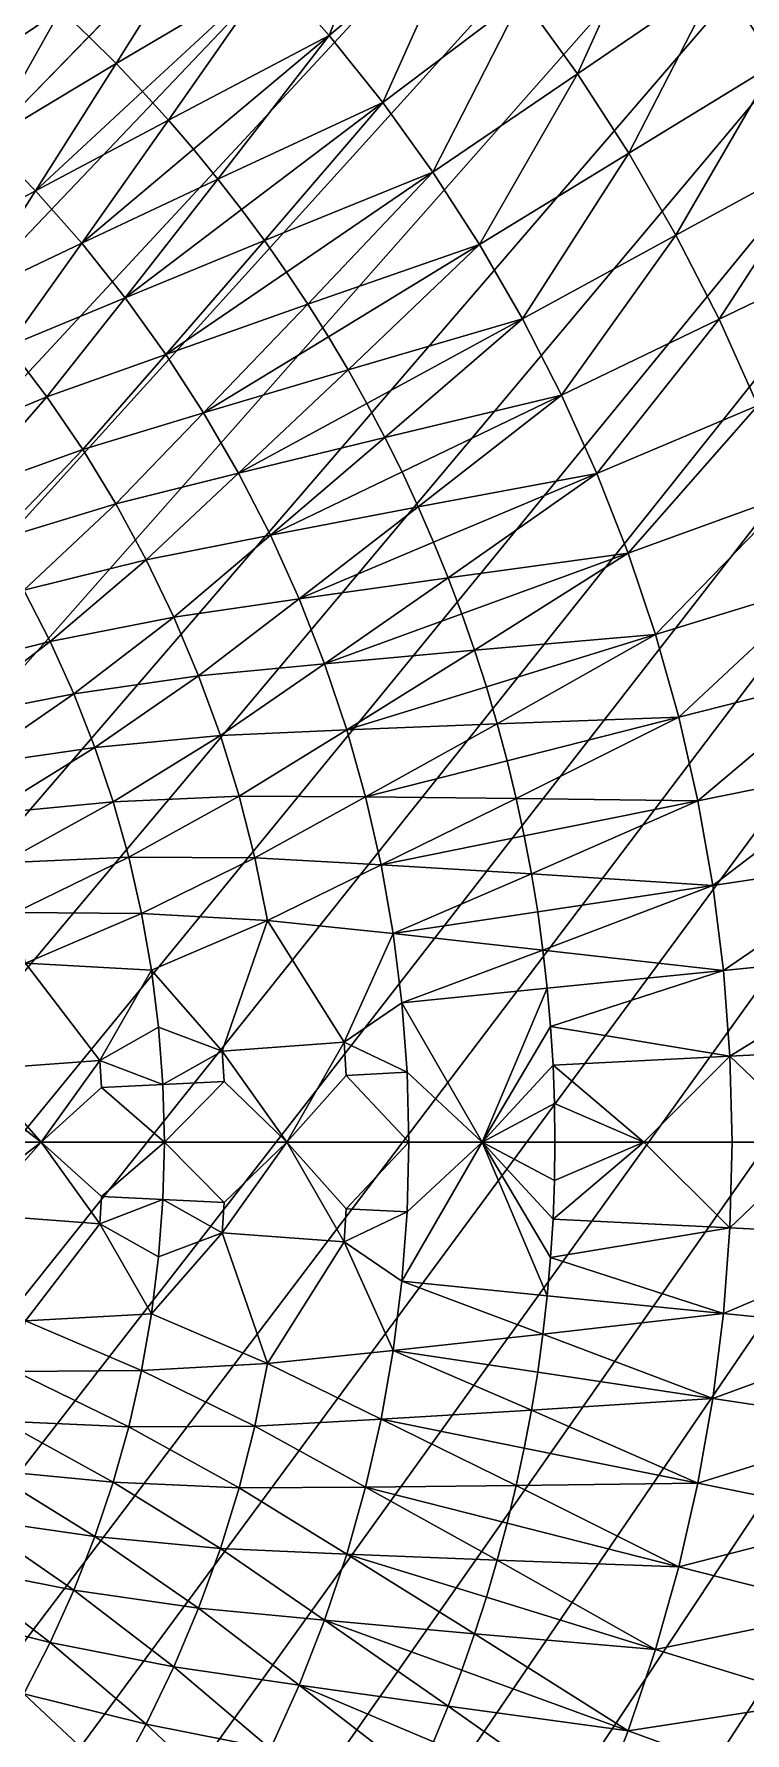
# Model space of a CAD drawing. Header units: millimetres. Extents: x -260 to 430, y -260 to 260.
# Drawn here: x 29.82 to 50.54, y -17.22 to 32.29 of the extents above; entities that cross this region are included whole.
import ezdxf

# ---------------------------------------------------------------- set-up
doc = ezdxf.new("R2010")
doc.units = ezdxf.units.MM
doc.header["$MEASUREMENT"] = 0
doc.layers.add('MESH_3D', color=2, linetype='CONTINUOUS')

msp = doc.modelspace()

# ---------------------------------------------------------------- linework, layer by layer
at = {"layer": 'MESH_3D'}
for points in [[(181.542, 186.125, 2950), (-259.919, 6.482, 2950), (-260, 0, 2950)], [(181.542, 186.125, 2950), (-260, 0, 2950), (-259.919, -6.482, 2950)], [(181.542, 186.125, 2950), (-259.677, 12.96, 2950), (-259.919, 6.482, 2950)], [(181.542, 186.125, 2950), (-259.919, -6.482, 2950), (-259.677, -12.96, 2950)], [(181.542, 186.125, 2950), (-259.273, 19.43, 2950), (-259.677, 12.96, 2950)], [(181.542, 186.125, 2950), (-259.677, -12.96, 2950), (-259.273, -19.43, 2950)], [(181.542, 186.125, 2950), (-258.708, 25.888, 2950), (-259.273, 19.43, 2950)], [(181.542, 186.125, 2950), (-259.273, -19.43, 2950), (-258.708, -25.888, 2950)], [(181.542, 186.125, 2950), (-257.982, 32.329, 2950), (-258.708, 25.888, 2950)], [(181.542, 186.125, 2950), (-258.708, -25.888, 2950), (-257.982, -32.329, 2950)], [(181.542, 186.125, 2950), (-257.982, -32.329, 2950), (-257.096, -38.751, 2950)], [(181.542, 186.125, 2950), (-257.096, -38.751, 2950), (-256.05, -45.149, 2950)], [(181.542, 186.125, 2950), (-256.05, -45.149, 2950), (-254.845, -51.518, 2950)], [(181.542, 186.125, 2950), (-254.845, -51.518, 2950), (-253.481, -57.855, 2950)], [(181.542, 186.125, 2950), (-253.481, -57.855, 2950), (-251.96, -64.157, 2950)], [(181.542, 186.125, 2950), (-251.96, -64.157, 2950), (-250.282, -70.419, 2950)], [(181.542, 186.125, 2950), (-250.282, -70.419, 2950), (-248.449, -76.636, 2950)], [(181.542, 186.125, 2950), (-248.449, -76.636, 2950), (-246.461, -82.807, 2950)], [(181.542, 186.125, 2950), (-246.461, -82.807, 2950), (-244.32, -88.925, 2950)], [(181.542, 186.125, 2950), (-244.32, -88.925, 2950), (-242.027, -94.989, 2950)], [(181.542, 186.125, 2950), (-242.027, -94.989, 2950), (-239.584, -100.993, 2950)], [(181.542, 186.125, 2950), (-239.584, -100.993, 2950), (-236.992, -106.935, 2950)], [(181.542, 186.125, 2950), (-236.992, -106.935, 2950), (-234.252, -112.81, 2950)], [(181.542, 186.125, 2950), (-234.252, -112.81, 2950), (-231.367, -118.615, 2950)], [(181.542, 186.125, 2950), (-231.367, -118.615, 2950), (-228.338, -124.346, 2950)], [(181.542, 186.125, 2950), (-228.338, -124.346, 2950), (-225.167, -130, 2950)], [(181.542, 186.125, 2950), (-225.167, -130, 2950), (-221.856, -135.573, 2950)], [(181.542, 186.125, 2950), (-221.856, -135.573, 2950), (-218.407, -141.062, 2950)], [(181.542, 186.125, 2950), (-218.407, -141.062, 2950), (-214.822, -146.463, 2950)], [(181.542, 186.125, 2950), (-214.822, -146.463, 2950), (-211.104, -151.773, 2950)], [(181.542, 186.125, 2950), (-211.104, -151.773, 2950), (-207.254, -156.989, 2950)], [(181.542, 186.125, 2950), (-207.254, -156.989, 2950), (-203.276, -162.107, 2950)], [(181.542, 186.125, 2950), (-203.276, -162.107, 2950), (-199.172, -167.125, 2950)], [(181.542, 186.125, 2950), (-199.172, -167.125, 2950), (-194.943, -172.038, 2950)], [(181.542, 186.125, 2950), (-194.943, -172.038, 2950), (-190.593, -176.845, 2950)], [(181.542, 186.125, 2950), (-190.593, -176.845, 2950), (-186.125, -181.542, 2950)], [(181.542, 186.125, 2950), (-186.125, -181.542, 2950), (-181.542, -186.125, 2950)], [(181.542, 186.125, 2950), (-181.542, -186.125, 2950), (-176.845, -190.593, 2950)], [(181.542, 186.125, 2950), (-176.845, -190.593, 2950), (-172.038, -194.943, 2950)], [(181.542, 186.125, 2950), (-172.038, -194.943, 2950), (-167.125, -199.172, 2950)], [(181.542, 186.125, 2950), (-167.125, -199.172, 2950), (-162.107, -203.276, 2950)], [(181.542, 186.125, 2950), (-162.107, -203.276, 2950), (-156.989, -207.254, 2950)], [(181.542, 186.125, 2950), (-156.989, -207.254, 2950), (-151.773, -211.104, 2950)], [(181.542, 186.125, 2950), (-151.773, -211.104, 2950), (-146.463, -214.822, 2950)], [(181.542, 186.125, 2950), (-146.463, -214.822, 2950), (-141.062, -218.407, 2950)], [(181.542, 186.125, 2950), (-141.062, -218.407, 2950), (-135.573, -221.856, 2950)], [(181.542, 186.125, 2950), (-135.573, -221.856, 2950), (-130, -225.167, 2950)], [(181.542, 186.125, 2950), (-130, -225.167, 2950), (-124.346, -228.338, 2950)], [(181.542, 186.125, 2950), (-124.346, -228.338, 2950), (-118.615, -231.367, 2950)], [(181.542, 186.125, 2950), (-118.615, -231.367, 2950), (-112.81, -234.252, 2950)], [(181.542, 186.125, 2950), (-112.81, -234.252, 2950), (-106.935, -236.992, 2950)], [(181.542, 186.125, 2950), (-106.935, -236.992, 2950), (-100.993, -239.584, 2950)], [(181.542, 186.125, 2950), (-100.993, -239.584, 2950), (-94.989, -242.027, 2950)], [(181.542, 186.125, 2950), (-94.989, -242.027, 2950), (-88.925, -244.32, 2950)], [(181.542, 186.125, 2950), (-88.925, -244.32, 2950), (-82.807, -246.461, 2950)], [(181.542, 186.125, 2950), (-82.807, -246.461, 2950), (-76.636, -248.449, 2950)], [(181.542, 186.125, 2950), (-76.636, -248.449, 2950), (-70.419, -250.282, 2950)], [(181.542, 186.125, 2950), (-70.419, -250.282, 2950), (-64.157, -251.96, 2950)], [(181.542, 186.125, 2950), (-64.157, -251.96, 2950), (-57.855, -253.481, 2950)], [(181.542, 186.125, 2950), (-57.855, -253.481, 2950), (-51.518, -254.845, 2950)], [(181.542, 186.125, 2950), (-51.518, -254.845, 2950), (-45.149, -256.05, 2950)], [(181.542, 186.125, 2950), (-45.149, -256.05, 2950), (-38.751, -257.096, 2950)], [(181.542, 186.125, 2950), (-38.751, -257.096, 2950), (-32.329, -257.982, 2950)], [(181.542, 186.125, 2950), (-32.329, -257.982, 2950), (-25.888, -258.708, 2950)], [(181.542, 186.125, 2950), (-25.888, -258.708, 2950), (-19.43, -259.273, 2950)], [(181.542, 186.125, 2950), (-19.43, -259.273, 2950), (-12.96, -259.677, 2950)], [(181.542, 186.125, 2950), (-12.96, -259.677, 2950), (-6.482, -259.919, 2950)], [(181.542, 186.125, 2950), (-6.482, -259.919, 2950), (0, -260, 2950)], [(181.542, 186.125, 2950), (0, -260, 2950), (6.482, -259.919, 2950)], [(181.542, 186.125, 2950), (6.482, -259.919, 2950), (12.96, -259.677, 2950)], [(181.542, 186.125, 2950), (12.96, -259.677, 2950), (19.43, -259.273, 2950)], [(181.542, 186.125, 2950), (19.43, -259.273, 2950), (25.888, -258.708, 2950)], [(181.542, 186.125, 2950), (25.888, -258.708, 2950), (32.329, -257.982, 2950)], [(181.542, 186.125, 2950), (32.329, -257.982, 2950), (45.149, -256.05, 2950)], [(181.542, 186.125, 2950), (45.149, -256.05, 2950), (64.157, -251.96, 2950)], [(40.505, 37.583, -38.639), (38.425, 32.242, -40.339), (36.77, 34.117, -40.339)], [(40.505, 37.583, -38.639), (42.328, 35.517, -38.639), (38.425, 32.242, -40.339)], [(48.044, 36.392, -36.717), (45.654, 31.126, -38.639), (44.046, 33.363, -38.639)], [(48.044, 36.392, -36.717), (49.798, 33.952, -36.717), (45.654, 31.126, -38.639)], [(53.659, 36.584, -34.667), (51.429, 31.427, -36.717), (49.798, 33.952, -36.717)], [(35.023, 35.908, -40.339), (31.421, 32.214, -41.833), (30.608, 32.987, -41.833)], [(35.023, 35.908, -40.339), (32.214, 31.421, -41.833), (31.421, 32.214, -41.833)], [(35.023, 35.908, -40.339), (36.77, 34.117, -40.339), (32.214, 31.421, -41.833)], [(42.328, 35.517, -38.639), (39.984, 30.287, -40.339), (38.425, 32.242, -40.339)], [(42.328, 35.517, -38.639), (44.046, 33.363, -38.639), (39.984, 30.287, -40.339)], [(26.959, 30.548, -42.91), (29.776, 33.74, -41.833), (30.608, 32.987, -41.833)], [(36.77, 34.117, -40.339), (32.987, 30.608, -41.833), (32.214, 31.421, -41.833)], [(36.77, 34.117, -40.339), (33.74, 29.776, -41.833), (32.987, 30.608, -41.833)], [(36.77, 34.117, -40.339), (38.425, 32.242, -40.339), (33.74, 29.776, -41.833)], [(49.798, 33.952, -36.717), (47.149, 28.812, -38.639), (45.654, 31.126, -38.639)], [(49.798, 33.952, -36.717), (51.429, 31.427, -36.717), (47.149, 28.812, -38.639)], [(44.046, 33.363, -38.639), (41.444, 28.256, -40.339), (39.984, 30.287, -40.339)], [(44.046, 33.363, -38.639), (45.654, 31.126, -38.639), (41.444, 28.256, -40.339)], [(26.959, 30.548, -42.91), (30.608, 32.987, -41.833), (28.448, 29.166, -42.91)], [(28.448, 29.166, -42.91), (30.608, 32.987, -41.833), (31.421, 32.214, -41.833)], [(28.448, 29.166, -42.91), (31.421, 32.214, -41.833), (32.214, 31.421, -41.833)], [(38.425, 32.242, -40.339), (34.472, 28.925, -41.833), (33.74, 29.776, -41.833)], [(38.425, 32.242, -40.339), (35.182, 28.057, -41.833), (34.472, 28.925, -41.833)], [(38.425, 32.242, -40.339), (39.984, 30.287, -40.339), (35.182, 28.057, -41.833)], [(28.448, 29.166, -42.91), (32.214, 31.421, -41.833), (29.867, 27.712, -42.91)], [(29.867, 27.712, -42.91), (32.214, 31.421, -41.833), (32.987, 30.608, -41.833)], [(51.429, 31.427, -36.717), (48.526, 26.426, -38.639), (47.149, 28.812, -38.639)], [(51.429, 31.427, -36.717), (52.931, 28.825, -36.717), (48.526, 26.426, -38.639)], [(45.654, 31.126, -38.639), (42.801, 26.155, -40.339), (41.444, 28.256, -40.339)], [(45.654, 31.126, -38.639), (47.149, 28.812, -38.639), (42.801, 26.155, -40.339)], [(29.867, 27.712, -42.91), (32.987, 30.608, -41.833), (33.74, 29.776, -41.833)], [(39.984, 30.287, -40.339), (35.871, 27.171, -41.833), (35.182, 28.057, -41.833)], [(39.984, 30.287, -40.339), (36.537, 26.268, -41.833), (35.871, 27.171, -41.833)], [(39.984, 30.287, -40.339), (41.444, 28.256, -40.339), (36.537, 26.268, -41.833)], [(29.867, 27.712, -42.91), (33.74, 29.776, -41.833), (31.211, 26.189, -42.91)], [(31.211, 26.189, -42.91), (33.74, 29.776, -41.833), (34.472, 28.925, -41.833)], [(26.623, 25.967, -43.709), (28.448, 29.166, -42.91), (29.867, 27.712, -42.91)], [(31.211, 26.189, -42.91), (34.472, 28.925, -41.833), (35.182, 28.057, -41.833)], [(47.149, 28.812, -38.639), (44.051, 23.989, -40.339), (42.801, 26.155, -40.339)], [(47.149, 28.812, -38.639), (48.526, 26.426, -38.639), (44.051, 23.989, -40.339)], [(52.931, 28.825, -36.717), (49.783, 23.974, -38.639), (48.526, 26.426, -38.639)], [(52.931, 28.825, -36.717), (54.302, 26.151, -36.717), (49.783, 23.974, -38.639)], [(41.444, 28.256, -40.339), (37.181, 25.349, -41.833), (36.537, 26.268, -41.833)], [(41.444, 28.256, -40.339), (37.801, 24.415, -41.833), (37.181, 25.349, -41.833)], [(41.444, 28.256, -40.339), (42.801, 26.155, -40.339), (37.801, 24.415, -41.833)], [(31.211, 26.189, -42.91), (35.182, 28.057, -41.833), (32.477, 24.601, -42.91)], [(32.477, 24.601, -42.91), (35.182, 28.057, -41.833), (35.871, 27.171, -41.833)], [(26.623, 25.967, -43.709), (29.867, 27.712, -42.91), (27.884, 24.608, -43.709)], [(27.884, 24.608, -43.709), (29.867, 27.712, -42.91), (31.211, 26.189, -42.91)], [(32.477, 24.601, -42.91), (35.871, 27.171, -41.833), (36.537, 26.268, -41.833)], [(32.477, 24.601, -42.91), (36.537, 26.268, -41.833), (33.663, 22.951, -42.91)], [(33.663, 22.951, -42.91), (36.537, 26.268, -41.833), (37.181, 25.349, -41.833)], [(48.526, 26.426, -38.639), (45.192, 21.764, -40.339), (44.051, 23.989, -40.339)], [(48.526, 26.426, -38.639), (49.783, 23.974, -38.639), (45.192, 21.764, -40.339)], [(27.884, 24.608, -43.709), (31.211, 26.189, -42.91), (29.076, 23.188, -43.709)], [(29.076, 23.188, -43.709), (31.211, 26.189, -42.91), (32.477, 24.601, -42.91)], [(42.801, 26.155, -40.339), (38.398, 23.465, -41.833), (37.801, 24.415, -41.833)], [(42.801, 26.155, -40.339), (38.971, 22.5, -41.833), (38.398, 23.465, -41.833)], [(42.801, 26.155, -40.339), (44.051, 23.989, -40.339), (38.971, 22.5, -41.833)], [(54.302, 26.151, -36.717), (50.916, 21.463, -38.639), (49.783, 23.974, -38.639)], [(33.663, 22.951, -42.91), (37.181, 25.349, -41.833), (37.801, 24.415, -41.833)], [(29.076, 23.188, -43.709), (32.477, 24.601, -42.91), (30.196, 21.709, -43.709)], [(30.196, 21.709, -43.709), (32.477, 24.601, -42.91), (33.663, 22.951, -42.91)], [(33.663, 22.951, -42.91), (37.801, 24.415, -41.833), (34.765, 21.245, -42.91)], [(34.765, 21.245, -42.91), (37.801, 24.415, -41.833), (38.398, 23.465, -41.833)], [(44.051, 23.989, -40.339), (39.52, 21.521, -41.833), (38.971, 22.5, -41.833)], [(44.051, 23.989, -40.339), (40.044, 20.529, -41.833), (39.52, 21.521, -41.833)], [(44.051, 23.989, -40.339), (45.192, 21.764, -40.339), (40.044, 20.529, -41.833)], [(49.783, 23.974, -38.639), (46.221, 19.484, -40.339), (45.192, 21.764, -40.339)], [(49.783, 23.974, -38.639), (50.916, 21.463, -38.639), (46.221, 19.484, -40.339)], [(34.765, 21.245, -42.91), (38.398, 23.465, -41.833), (38.971, 22.5, -41.833)], [(29.076, 23.188, -43.709), (30.196, 21.709, -43.709), (26.799, 20.3, -44.426)], [(30.196, 21.709, -43.709), (33.663, 22.951, -42.91), (31.241, 20.177, -43.709)], [(31.241, 20.177, -43.709), (33.663, 22.951, -42.91), (34.765, 21.245, -42.91)], [(34.765, 21.245, -42.91), (38.971, 22.5, -41.833), (35.781, 19.485, -42.91)], [(35.781, 19.485, -42.91), (38.971, 22.5, -41.833), (39.52, 21.521, -41.833)], [(30.196, 21.709, -43.709), (27.778, 18.939, -44.426), (26.799, 20.3, -44.426)], [(30.196, 21.709, -43.709), (31.241, 20.177, -43.709), (27.778, 18.939, -44.426)], [(35.781, 19.485, -42.91), (39.52, 21.521, -41.833), (40.044, 20.529, -41.833)], [(45.192, 21.764, -40.339), (40.544, 19.525, -41.833), (40.044, 20.529, -41.833)], [(45.192, 21.764, -40.339), (41.018, 18.508, -41.833), (40.544, 19.525, -41.833)], [(45.192, 21.764, -40.339), (46.221, 19.484, -40.339), (41.018, 18.508, -41.833)], [(50.916, 21.463, -38.639), (47.135, 17.156, -40.339), (46.221, 19.484, -40.339)], [(50.916, 21.463, -38.639), (51.923, 18.898, -38.639), (47.135, 17.156, -40.339)], [(31.241, 20.177, -43.709), (34.765, 21.245, -42.91), (32.207, 18.595, -43.709)], [(32.207, 18.595, -43.709), (34.765, 21.245, -42.91), (35.781, 19.485, -42.91)], [(35.781, 19.485, -42.91), (40.044, 20.529, -41.833), (36.708, 17.678, -42.91)], [(36.708, 17.678, -42.91), (40.044, 20.529, -41.833), (40.544, 19.525, -41.833)], [(31.241, 20.177, -43.709), (28.687, 17.53, -44.426), (27.778, 18.939, -44.426)], [(31.241, 20.177, -43.709), (32.207, 18.595, -43.709), (28.687, 17.53, -44.426)], [(32.207, 18.595, -43.709), (35.781, 19.485, -42.91), (33.094, 16.966, -43.709)], [(33.094, 16.966, -43.709), (35.781, 19.485, -42.91), (36.708, 17.678, -42.91)], [(36.708, 17.678, -42.91), (40.544, 19.525, -41.833), (41.018, 18.508, -41.833)], [(46.221, 19.484, -40.339), (41.466, 17.48, -41.833), (41.018, 18.508, -41.833)], [(46.221, 19.484, -40.339), (41.889, 16.44, -41.833), (41.466, 17.48, -41.833)], [(46.221, 19.484, -40.339), (47.135, 17.156, -40.339), (41.889, 16.44, -41.833)], [(51.923, 18.898, -38.639), (47.931, 14.785, -40.339), (47.135, 17.156, -40.339)], [(51.923, 18.898, -38.639), (52.8, 16.287, -38.639), (47.931, 14.785, -40.339)], [(32.207, 18.595, -43.709), (29.526, 16.079, -44.426), (28.687, 17.53, -44.426)], [(32.207, 18.595, -43.709), (33.094, 16.966, -43.709), (29.526, 16.079, -44.426)], [(36.708, 17.678, -42.91), (41.018, 18.508, -41.833), (37.543, 15.826, -42.91)], [(37.543, 15.826, -42.91), (41.018, 18.508, -41.833), (41.466, 17.48, -41.833)], [(33.094, 16.966, -43.709), (36.708, 17.678, -42.91), (33.899, 15.296, -43.709)], [(33.899, 15.296, -43.709), (36.708, 17.678, -42.91), (37.543, 15.826, -42.91)], [(37.543, 15.826, -42.91), (41.466, 17.48, -41.833), (41.889, 16.44, -41.833)], [(33.094, 16.966, -43.709), (30.29, 14.587, -44.426), (29.526, 16.079, -44.426)], [(33.094, 16.966, -43.709), (33.899, 15.296, -43.709), (30.29, 14.587, -44.426)], [(47.135, 17.156, -40.339), (42.286, 15.391, -41.833), (41.889, 16.44, -41.833)], [(47.135, 17.156, -40.339), (42.657, 14.332, -41.833), (42.286, 15.391, -41.833)], [(47.135, 17.156, -40.339), (47.931, 14.785, -40.339), (42.657, 14.332, -41.833)], [(37.543, 15.826, -42.91), (41.889, 16.44, -41.833), (38.286, 13.935, -42.91)], [(38.286, 13.935, -42.91), (41.889, 16.44, -41.833), (42.286, 15.391, -41.833)], [(26.727, 13.702, -45.064), (29.526, 16.079, -44.426), (30.29, 14.587, -44.426)], [(52.8, 16.287, -38.639), (48.609, 12.377, -40.339), (47.931, 14.785, -40.339)], [(52.8, 16.287, -38.639), (53.547, 13.635, -38.639), (48.609, 12.377, -40.339)], [(33.899, 15.296, -43.709), (37.543, 15.826, -42.91), (34.619, 13.587, -43.709)], [(34.619, 13.587, -43.709), (37.543, 15.826, -42.91), (38.286, 13.935, -42.91)], [(38.286, 13.935, -42.91), (42.286, 15.391, -41.833), (42.657, 14.332, -41.833)], [(33.899, 15.296, -43.709), (30.98, 13.059, -44.426), (30.29, 14.587, -44.426)], [(33.899, 15.296, -43.709), (34.619, 13.587, -43.709), (30.98, 13.059, -44.426)], [(26.727, 13.702, -45.064), (30.29, 14.587, -44.426), (27.377, 12.353, -45.064)], [(27.377, 12.353, -45.064), (30.29, 14.587, -44.426), (30.98, 13.059, -44.426)], [(47.931, 14.785, -40.339), (43.001, 13.264, -41.833), (42.657, 14.332, -41.833)], [(47.931, 14.785, -40.339), (43.318, 12.188, -41.833), (43.001, 13.264, -41.833)], [(47.931, 14.785, -40.339), (48.609, 12.377, -40.339), (43.318, 12.188, -41.833)], [(34.619, 13.587, -43.709), (38.286, 13.935, -42.91), (35.253, 11.844, -43.709)], [(35.253, 11.844, -43.709), (38.286, 13.935, -42.91), (38.933, 12.009, -42.91)], [(38.286, 13.935, -42.91), (42.657, 14.332, -41.833), (38.933, 12.009, -42.91)], [(38.933, 12.009, -42.91), (42.657, 14.332, -41.833), (43.001, 13.264, -41.833)], [(34.619, 13.587, -43.709), (31.592, 11.499, -44.426), (30.98, 13.059, -44.426)], [(34.619, 13.587, -43.709), (35.253, 11.844, -43.709), (31.592, 11.499, -44.426)], [(53.547, 13.635, -38.639), (49.165, 9.939, -40.339), (48.609, 12.377, -40.339)], [(53.547, 13.635, -38.639), (54.16, 10.949, -38.639), (49.165, 9.939, -40.339)], [(27.377, 12.353, -45.064), (30.98, 13.059, -44.426), (27.958, 10.973, -45.064)], [(27.958, 10.973, -45.064), (30.98, 13.059, -44.426), (31.592, 11.499, -44.426)], [(38.933, 12.009, -42.91), (43.001, 13.264, -41.833), (43.318, 12.188, -41.833)], [(48.609, 12.377, -40.339), (43.608, 11.104, -41.833), (43.318, 12.188, -41.833)], [(48.609, 12.377, -40.339), (43.872, 10.013, -41.833), (43.608, 11.104, -41.833)], [(48.609, 12.377, -40.339), (49.165, 9.939, -40.339), (43.872, 10.013, -41.833)], [(35.253, 11.844, -43.709), (38.933, 12.009, -42.91), (35.8, 10.073, -43.709)], [(35.8, 10.073, -43.709), (38.933, 12.009, -42.91), (39.483, 10.054, -42.91)], [(38.933, 12.009, -42.91), (43.318, 12.188, -41.833), (39.483, 10.054, -42.91)], [(39.483, 10.054, -42.91), (43.318, 12.188, -41.833), (43.608, 11.104, -41.833)], [(27.958, 10.973, -45.064), (31.592, 11.499, -44.426), (28.47, 9.566, -45.064)], [(28.47, 9.566, -45.064), (31.592, 11.499, -44.426), (32.126, 9.91, -44.426)], [(35.253, 11.844, -43.709), (32.126, 9.91, -44.426), (31.592, 11.499, -44.426)], [(35.253, 11.844, -43.709), (35.8, 10.073, -43.709), (32.126, 9.91, -44.426)], [(39.483, 10.054, -42.91), (43.608, 11.104, -41.833), (43.872, 10.013, -41.833)], [(54.16, 10.949, -38.639), (49.6, 7.476, -40.339), (49.165, 9.939, -40.339)], [(54.16, 10.949, -38.639), (54.638, 8.235, -38.639), (49.6, 7.476, -40.339)], [(28.47, 9.566, -45.064), (32.126, 9.91, -44.426), (28.912, 8.135, -45.064)], [(28.912, 8.135, -45.064), (32.126, 9.91, -44.426), (32.58, 8.296, -44.426)], [(35.8, 10.073, -43.709), (32.58, 8.296, -44.426), (32.126, 9.91, -44.426)], [(35.8, 10.073, -43.709), (36.258, 8.276, -43.709), (32.58, 8.296, -44.426)], [(35.8, 10.073, -43.709), (39.483, 10.054, -42.91), (36.258, 8.276, -43.709)], [(36.258, 8.276, -43.709), (39.483, 10.054, -42.91), (39.935, 8.073, -42.91)], [(39.483, 10.054, -42.91), (43.872, 10.013, -41.833), (39.935, 8.073, -42.91)], [(39.935, 8.073, -42.91), (43.872, 10.013, -41.833), (44.108, 8.917, -41.833)], [(49.165, 9.939, -40.339), (44.108, 8.917, -41.833), (43.872, 10.013, -41.833)], [(49.165, 9.939, -40.339), (44.316, 7.814, -41.833), (44.108, 8.917, -41.833)], [(49.165, 9.939, -40.339), (49.6, 7.476, -40.339), (44.316, 7.814, -41.833)], [(39.935, 8.073, -42.91), (44.108, 8.917, -41.833), (44.316, 7.814, -41.833)], [(28.912, 8.135, -45.064), (32.58, 8.296, -44.426), (29.281, 6.683, -45.064)], [(29.281, 6.683, -45.064), (32.58, 8.296, -44.426), (32.953, 6.662, -44.426)], [(36.258, 8.276, -43.709), (32.953, 6.662, -44.426), (32.58, 8.296, -44.426)], [(36.258, 8.276, -43.709), (36.625, 6.458, -43.709), (32.953, 6.662, -44.426)], [(36.258, 8.276, -43.709), (39.935, 8.073, -42.91), (36.625, 6.458, -43.709)], [(36.625, 6.458, -43.709), (39.935, 8.073, -42.91), (40.288, 6.072, -42.91)], [(39.935, 8.073, -42.91), (44.316, 7.814, -41.833), (40.288, 6.072, -42.91)], [(54.638, 8.235, -38.639), (49.911, 4.994, -40.339), (49.6, 7.476, -40.339)], [(54.638, 8.235, -38.639), (54.981, 5.502, -38.639), (49.911, 4.994, -40.339)], [(40.288, 6.072, -42.91), (44.316, 7.814, -41.833), (44.497, 6.707, -41.833)], [(49.6, 7.476, -40.339), (44.497, 6.707, -41.833), (44.316, 7.814, -41.833)], [(49.6, 7.476, -40.339), (44.651, 5.595, -41.833), (44.497, 6.707, -41.833)], [(49.6, 7.476, -40.339), (49.911, 4.994, -40.339), (44.651, 5.595, -41.833)], [(29.281, 6.683, -45.064), (32.953, 6.662, -44.426), (29.578, 5.215, -45.064)], [(29.578, 5.215, -45.064), (32.953, 6.662, -44.426), (33.244, 5.011, -44.426)], [(36.625, 6.458, -43.709), (33.244, 5.011, -44.426), (32.953, 6.662, -44.426)], [(36.625, 6.458, -43.709), (35.308, 2.646, -44.078), (33.244, 5.011, -44.426)], [(36.625, 6.458, -43.709), (38.86, 2.912, -43.32), (35.308, 2.646, -44.078)], [(36.625, 6.458, -43.709), (40.288, 6.072, -42.91), (38.86, 2.912, -43.32)], [(40.288, 6.072, -42.91), (44.497, 6.707, -41.833), (44.651, 5.595, -41.833)], [(38.86, 2.912, -43.32), (40.288, 6.072, -42.91), (40.54, 4.057, -42.91)], [(40.288, 6.072, -42.91), (44.651, 5.595, -41.833), (40.54, 4.057, -42.91)], [(40.54, 4.057, -42.91), (44.651, 5.595, -41.833), (44.776, 4.481, -41.833)], [(49.911, 4.994, -40.339), (44.776, 4.481, -41.833), (44.651, 5.595, -41.833)], [(54.981, 5.502, -38.639), (50.097, 2.5, -40.339), (49.911, 4.994, -40.339)], [(54.981, 5.502, -38.639), (55.187, 2.754, -38.639), (50.097, 2.5, -40.339)], [(29.578, 5.215, -45.064), (31.74, 2.379, -44.755), (28.158, 2.11, -45.353)], [(29.578, 5.215, -45.064), (33.244, 5.011, -44.426), (31.74, 2.379, -44.755)], [(31.74, 2.379, -44.755), (33.244, 5.011, -44.426), (33.453, 3.347, -44.426)], [(35.308, 2.646, -44.078), (33.453, 3.347, -44.426), (33.244, 5.011, -44.426)], [(49.911, 4.994, -40.339), (44.874, 3.363, -41.833), (44.776, 4.481, -41.833)], [(49.911, 4.994, -40.339), (50.097, 2.5, -40.339), (44.874, 3.363, -41.833)], [(40.54, 4.057, -42.91), (44.776, 4.481, -41.833), (42.875, 0, -42.387)], [(44.776, 4.481, -41.833), (44.874, 3.363, -41.833), (42.875, 0, -42.387)], [(38.86, 2.912, -43.32), (40.54, 4.057, -42.91), (40.692, 2.031, -42.91)], [(40.54, 4.057, -42.91), (42.875, 0, -42.387), (40.692, 2.031, -42.91)], [(31.74, 2.379, -44.755), (33.453, 3.347, -44.426), (33.578, 1.676, -44.426)], [(35.308, 2.646, -44.078), (33.578, 1.676, -44.426), (33.453, 3.347, -44.426)], [(44.874, 3.363, -41.833), (44.944, 2.243, -41.833), (42.875, 0, -42.387)], [(50.097, 2.5, -40.339), (44.944, 2.243, -41.833), (44.874, 3.363, -41.833)], [(35.308, 2.646, -44.078), (35.363, 1.765, -44.078), (33.578, 1.676, -44.426)], [(38.86, 2.912, -43.32), (37.19, 0, -43.709), (35.308, 2.646, -44.078)], [(35.308, 2.646, -44.078), (37.19, 0, -43.709), (35.363, 1.765, -44.078)], [(38.86, 2.912, -43.32), (38.92, 1.942, -43.32), (37.19, 0, -43.709)], [(38.86, 2.912, -43.32), (40.692, 2.031, -42.91), (38.92, 1.942, -43.32)], [(50.097, 2.5, -40.339), (47.587, 0, -41.111), (44.944, 2.243, -41.833)], [(50.097, 2.5, -40.339), (50.16, 0, -40.339), (47.587, 0, -41.111)], [(55.187, 2.754, -38.639), (52.716, 0, -39.516), (50.097, 2.5, -40.339)], [(50.097, 2.5, -40.339), (52.716, 0, -39.516), (50.16, 0, -40.339)], [(31.74, 2.379, -44.755), (30.034, 0, -45.064), (28.158, 2.11, -45.353)], [(28.158, 2.11, -45.353), (30.034, 0, -45.064), (28.202, 1.407, -45.353)], [(31.74, 2.379, -44.755), (31.789, 1.587, -44.755), (30.034, 0, -45.064)], [(31.74, 2.379, -44.755), (33.578, 1.676, -44.426), (31.789, 1.587, -44.755)], [(38.92, 1.942, -43.32), (40.692, 2.031, -42.91), (40.743, 0, -42.91)], [(40.692, 2.031, -42.91), (42.875, 0, -42.387), (40.743, 0, -42.91)], [(44.944, 2.243, -41.833), (44.986, 1.122, -41.833), (42.875, 0, -42.387)], [(44.944, 2.243, -41.833), (47.587, 0, -41.111), (44.986, 1.122, -41.833)], [(31.789, 1.587, -44.755), (33.62, 0, -44.426), (30.034, 0, -45.064)], [(31.789, 1.587, -44.755), (33.578, 1.676, -44.426), (33.62, 0, -44.426)], [(35.363, 1.765, -44.078), (33.62, 0, -44.426), (33.578, 1.676, -44.426)], [(35.363, 1.765, -44.078), (37.19, 0, -43.709), (33.62, 0, -44.426)], [(38.92, 1.942, -43.32), (40.743, 0, -42.91), (37.19, 0, -43.709)], [(28.202, 1.407, -45.353), (30.034, 0, -45.064), (26.436, 0, -45.624)], [(44.986, 1.122, -41.833), (45, 0, -41.833), (42.875, 0, -42.387)], [(47.587, 0, -41.111), (45, 0, -41.833), (44.986, 1.122, -41.833)], [(28.202, -1.407, -45.353), (26.436, 0, -45.624), (30.034, 0, -45.064)], [(28.202, -1.407, -45.353), (30.034, 0, -45.064), (28.158, -2.11, -45.353)], [(31.74, -2.379, -44.755), (28.158, -2.11, -45.353), (30.034, 0, -45.064)], [(31.789, -1.587, -44.755), (30.034, 0, -45.064), (33.62, 0, -44.426)], [(31.789, -1.587, -44.755), (31.74, -2.379, -44.755), (30.034, 0, -45.064)], [(31.789, -1.587, -44.755), (33.62, 0, -44.426), (33.578, -1.676, -44.426)], [(35.363, -1.765, -44.078), (33.578, -1.676, -44.426), (33.62, 0, -44.426)], [(35.363, -1.765, -44.078), (33.62, 0, -44.426), (37.19, 0, -43.709)], [(35.363, -1.765, -44.078), (37.19, 0, -43.709), (35.308, -2.646, -44.078)], [(38.86, -2.912, -43.32), (35.308, -2.646, -44.078), (37.19, 0, -43.709)], [(38.92, -1.942, -43.32), (38.86, -2.912, -43.32), (37.19, 0, -43.709)], [(38.92, -1.942, -43.32), (37.19, 0, -43.709), (40.743, 0, -42.91)], [(38.92, -1.942, -43.32), (40.743, 0, -42.91), (40.692, -2.031, -42.91)], [(40.54, -4.057, -42.91), (42.875, 0, -42.387), (44.776, -4.481, -41.833)], [(40.692, -2.031, -42.91), (42.875, 0, -42.387), (40.54, -4.057, -42.91)], [(40.692, -2.031, -42.91), (40.743, 0, -42.91), (42.875, 0, -42.387)], [(44.874, -3.363, -41.833), (44.776, -4.481, -41.833), (42.875, 0, -42.387)], [(44.944, -2.243, -41.833), (44.874, -3.363, -41.833), (42.875, 0, -42.387)], [(44.986, -1.122, -41.833), (44.944, -2.243, -41.833), (42.875, 0, -42.387)], [(45, 0, -41.833), (44.986, -1.122, -41.833), (42.875, 0, -42.387)], [(47.587, 0, -41.111), (44.944, -2.243, -41.833), (44.986, -1.122, -41.833)], [(50.097, -2.5, -40.339), (44.944, -2.243, -41.833), (47.587, 0, -41.111)], [(47.587, 0, -41.111), (44.986, -1.122, -41.833), (45, 0, -41.833)], [(50.097, -2.5, -40.339), (47.587, 0, -41.111), (50.16, 0, -40.339)], [(50.097, -2.5, -40.339), (50.16, 0, -40.339), (52.716, 0, -39.516)], [(55.187, -2.754, -38.639), (50.097, -2.5, -40.339), (52.716, 0, -39.516)], [(31.789, -1.587, -44.755), (33.578, -1.676, -44.426), (31.74, -2.379, -44.755)], [(31.74, -2.379, -44.755), (33.578, -1.676, -44.426), (33.453, -3.347, -44.426)], [(35.308, -2.646, -44.078), (33.453, -3.347, -44.426), (33.578, -1.676, -44.426)], [(35.363, -1.765, -44.078), (35.308, -2.646, -44.078), (33.578, -1.676, -44.426)], [(38.92, -1.942, -43.32), (40.692, -2.031, -42.91), (38.86, -2.912, -43.32)], [(31.74, -2.379, -44.755), (29.578, -5.215, -45.064), (28.158, -2.11, -45.353)], [(31.74, -2.379, -44.755), (33.244, -5.011, -44.426), (29.578, -5.215, -45.064)], [(31.74, -2.379, -44.755), (33.453, -3.347, -44.426), (33.244, -5.011, -44.426)], [(38.86, -2.912, -43.32), (40.692, -2.031, -42.91), (40.54, -4.057, -42.91)], [(50.097, -2.5, -40.339), (44.874, -3.363, -41.833), (44.944, -2.243, -41.833)], [(35.308, -2.646, -44.078), (33.244, -5.011, -44.426), (33.453, -3.347, -44.426)], [(35.308, -2.646, -44.078), (36.625, -6.458, -43.709), (33.244, -5.011, -44.426)], [(38.86, -2.912, -43.32), (36.625, -6.458, -43.709), (35.308, -2.646, -44.078)], [(38.86, -2.912, -43.32), (40.288, -6.072, -42.91), (36.625, -6.458, -43.709)], [(38.86, -2.912, -43.32), (40.54, -4.057, -42.91), (40.288, -6.072, -42.91)], [(50.097, -2.5, -40.339), (49.911, -4.994, -40.339), (44.874, -3.363, -41.833)], [(55.187, -2.754, -38.639), (49.911, -4.994, -40.339), (50.097, -2.5, -40.339)], [(55.187, -2.754, -38.639), (54.981, -5.502, -38.639), (49.911, -4.994, -40.339)], [(49.911, -4.994, -40.339), (44.776, -4.481, -41.833), (44.874, -3.363, -41.833)], [(40.54, -4.057, -42.91), (44.651, -5.595, -41.833), (40.288, -6.072, -42.91)], [(40.54, -4.057, -42.91), (44.776, -4.481, -41.833), (44.651, -5.595, -41.833)], [(49.911, -4.994, -40.339), (44.651, -5.595, -41.833), (44.776, -4.481, -41.833)], [(29.578, -5.215, -45.064), (32.953, -6.662, -44.426), (29.281, -6.683, -45.064)], [(29.578, -5.215, -45.064), (33.244, -5.011, -44.426), (32.953, -6.662, -44.426)], [(36.625, -6.458, -43.709), (32.953, -6.662, -44.426), (33.244, -5.011, -44.426)], [(49.911, -4.994, -40.339), (49.6, -7.476, -40.339), (44.651, -5.595, -41.833)], [(54.981, -5.502, -38.639), (49.6, -7.476, -40.339), (49.911, -4.994, -40.339)], [(40.288, -6.072, -42.91), (44.651, -5.595, -41.833), (44.497, -6.707, -41.833)], [(49.6, -7.476, -40.339), (44.497, -6.707, -41.833), (44.651, -5.595, -41.833)], [(54.981, -5.502, -38.639), (54.638, -8.235, -38.639), (49.6, -7.476, -40.339)], [(36.625, -6.458, -43.709), (40.288, -6.072, -42.91), (39.935, -8.073, -42.91)], [(40.288, -6.072, -42.91), (44.316, -7.814, -41.833), (39.935, -8.073, -42.91)], [(40.288, -6.072, -42.91), (44.497, -6.707, -41.833), (44.316, -7.814, -41.833)], [(29.281, -6.683, -45.064), (32.58, -8.296, -44.426), (28.912, -8.135, -45.064)], [(29.281, -6.683, -45.064), (32.953, -6.662, -44.426), (32.58, -8.296, -44.426)], [(36.258, -8.276, -43.709), (32.58, -8.296, -44.426), (32.953, -6.662, -44.426)], [(36.625, -6.458, -43.709), (36.258, -8.276, -43.709), (32.953, -6.662, -44.426)], [(36.625, -6.458, -43.709), (39.935, -8.073, -42.91), (36.258, -8.276, -43.709)], [(49.6, -7.476, -40.339), (44.316, -7.814, -41.833), (44.497, -6.707, -41.833)], [(39.935, -8.073, -42.91), (44.316, -7.814, -41.833), (44.108, -8.917, -41.833)], [(49.165, -9.939, -40.339), (44.108, -8.917, -41.833), (44.316, -7.814, -41.833)], [(49.6, -7.476, -40.339), (49.165, -9.939, -40.339), (44.316, -7.814, -41.833)], [(54.638, -8.235, -38.639), (49.165, -9.939, -40.339), (49.6, -7.476, -40.339)], [(28.912, -8.135, -45.064), (32.126, -9.91, -44.426), (28.47, -9.566, -45.064)], [(28.912, -8.135, -45.064), (32.58, -8.296, -44.426), (32.126, -9.91, -44.426)], [(35.8, -10.073, -43.709), (32.126, -9.91, -44.426), (32.58, -8.296, -44.426)], [(36.258, -8.276, -43.709), (35.8, -10.073, -43.709), (32.58, -8.296, -44.426)], [(36.258, -8.276, -43.709), (39.483, -10.054, -42.91), (35.8, -10.073, -43.709)], [(36.258, -8.276, -43.709), (39.935, -8.073, -42.91), (39.483, -10.054, -42.91)], [(39.935, -8.073, -42.91), (43.872, -10.013, -41.833), (39.483, -10.054, -42.91)], [(39.935, -8.073, -42.91), (44.108, -8.917, -41.833), (43.872, -10.013, -41.833)], [(54.638, -8.235, -38.639), (54.16, -10.949, -38.639), (49.165, -9.939, -40.339)], [(49.165, -9.939, -40.339), (43.872, -10.013, -41.833), (44.108, -8.917, -41.833)], [(28.47, -9.566, -45.064), (31.592, -11.499, -44.426), (27.958, -10.973, -45.064)], [(28.47, -9.566, -45.064), (32.126, -9.91, -44.426), (31.592, -11.499, -44.426)], [(35.253, -11.844, -43.709), (31.592, -11.499, -44.426), (32.126, -9.91, -44.426)], [(35.8, -10.073, -43.709), (35.253, -11.844, -43.709), (32.126, -9.91, -44.426)], [(35.8, -10.073, -43.709), (38.933, -12.009, -42.91), (35.253, -11.844, -43.709)], [(35.8, -10.073, -43.709), (39.483, -10.054, -42.91), (38.933, -12.009, -42.91)], [(39.483, -10.054, -42.91), (43.318, -12.188, -41.833), (38.933, -12.009, -42.91)], [(39.483, -10.054, -42.91), (43.872, -10.013, -41.833), (43.608, -11.104, -41.833)], [(39.483, -10.054, -42.91), (43.608, -11.104, -41.833), (43.318, -12.188, -41.833)], [(48.609, -12.377, -40.339), (43.608, -11.104, -41.833), (43.872, -10.013, -41.833)], [(49.165, -9.939, -40.339), (48.609, -12.377, -40.339), (43.872, -10.013, -41.833)], [(54.16, -10.949, -38.639), (48.609, -12.377, -40.339), (49.165, -9.939, -40.339)], [(27.958, -10.973, -45.064), (30.98, -13.059, -44.426), (27.377, -12.353, -45.064)], [(27.958, -10.973, -45.064), (31.592, -11.499, -44.426), (30.98, -13.059, -44.426)], [(48.609, -12.377, -40.339), (43.318, -12.188, -41.833), (43.608, -11.104, -41.833)], [(54.16, -10.949, -38.639), (53.547, -13.635, -38.639), (48.609, -12.377, -40.339)], [(34.619, -13.587, -43.709), (30.98, -13.059, -44.426), (31.592, -11.499, -44.426)], [(35.253, -11.844, -43.709), (34.619, -13.587, -43.709), (31.592, -11.499, -44.426)], [(35.253, -11.844, -43.709), (38.286, -13.935, -42.91), (34.619, -13.587, -43.709)], [(35.253, -11.844, -43.709), (38.933, -12.009, -42.91), (38.286, -13.935, -42.91)], [(27.377, -12.353, -45.064), (30.29, -14.587, -44.426), (26.727, -13.702, -45.064)], [(27.377, -12.353, -45.064), (30.98, -13.059, -44.426), (30.29, -14.587, -44.426)], [(38.933, -12.009, -42.91), (42.657, -14.332, -41.833), (38.286, -13.935, -42.91)], [(38.933, -12.009, -42.91), (43.001, -13.264, -41.833), (42.657, -14.332, -41.833)], [(38.933, -12.009, -42.91), (43.318, -12.188, -41.833), (43.001, -13.264, -41.833)], [(47.931, -14.785, -40.339), (43.001, -13.264, -41.833), (43.318, -12.188, -41.833)], [(48.609, -12.377, -40.339), (47.931, -14.785, -40.339), (43.318, -12.188, -41.833)], [(53.547, -13.635, -38.639), (47.931, -14.785, -40.339), (48.609, -12.377, -40.339)], [(33.899, -15.296, -43.709), (30.29, -14.587, -44.426), (30.98, -13.059, -44.426)], [(34.619, -13.587, -43.709), (33.899, -15.296, -43.709), (30.98, -13.059, -44.426)], [(47.931, -14.785, -40.339), (42.657, -14.332, -41.833), (43.001, -13.264, -41.833)], [(26.727, -13.702, -45.064), (30.29, -14.587, -44.426), (29.526, -16.079, -44.426)], [(34.619, -13.587, -43.709), (37.543, -15.826, -42.91), (33.899, -15.296, -43.709)], [(34.619, -13.587, -43.709), (38.286, -13.935, -42.91), (37.543, -15.826, -42.91)], [(53.547, -13.635, -38.639), (52.8, -16.287, -38.639), (47.931, -14.785, -40.339)], [(38.286, -13.935, -42.91), (41.889, -16.44, -41.833), (37.543, -15.826, -42.91)], [(38.286, -13.935, -42.91), (42.286, -15.391, -41.833), (41.889, -16.44, -41.833)], [(38.286, -13.935, -42.91), (42.657, -14.332, -41.833), (42.286, -15.391, -41.833)], [(47.135, -17.156, -40.339), (42.286, -15.391, -41.833), (42.657, -14.332, -41.833)], [(47.931, -14.785, -40.339), (47.135, -17.156, -40.339), (42.657, -14.332, -41.833)], [(33.094, -16.966, -43.709), (29.526, -16.079, -44.426), (30.29, -14.587, -44.426)], [(33.899, -15.296, -43.709), (33.094, -16.966, -43.709), (30.29, -14.587, -44.426)], [(52.8, -16.287, -38.639), (47.135, -17.156, -40.339), (47.931, -14.785, -40.339)], [(33.899, -15.296, -43.709), (36.708, -17.678, -42.91), (33.094, -16.966, -43.709)], [(33.899, -15.296, -43.709), (37.543, -15.826, -42.91), (36.708, -17.678, -42.91)], [(37.543, -15.826, -42.91), (41.018, -18.508, -41.833), (36.708, -17.678, -42.91)], [(37.543, -15.826, -42.91), (41.466, -17.48, -41.833), (41.018, -18.508, -41.833)], [(37.543, -15.826, -42.91), (41.889, -16.44, -41.833), (41.466, -17.48, -41.833)], [(47.135, -17.156, -40.339), (41.889, -16.44, -41.833), (42.286, -15.391, -41.833)], [(32.207, -18.595, -43.709), (28.687, -17.53, -44.426), (29.526, -16.079, -44.426)], [(33.094, -16.966, -43.709), (32.207, -18.595, -43.709), (29.526, -16.079, -44.426)], [(52.8, -16.287, -38.639), (51.923, -18.898, -38.639), (47.135, -17.156, -40.339)], [(46.221, -19.484, -40.339), (41.466, -17.48, -41.833), (41.889, -16.44, -41.833)], [(47.135, -17.156, -40.339), (46.221, -19.484, -40.339), (41.889, -16.44, -41.833)], [(33.094, -16.966, -43.709), (35.781, -19.485, -42.91), (32.207, -18.595, -43.709)], [(33.094, -16.966, -43.709), (36.708, -17.678, -42.91), (35.781, -19.485, -42.91)], [(51.923, -18.898, -38.639), (46.221, -19.484, -40.339), (47.135, -17.156, -40.339)]]:
    msp.add_3dface(points, dxfattribs=at)

doc.saveas('drawing.dxf')
